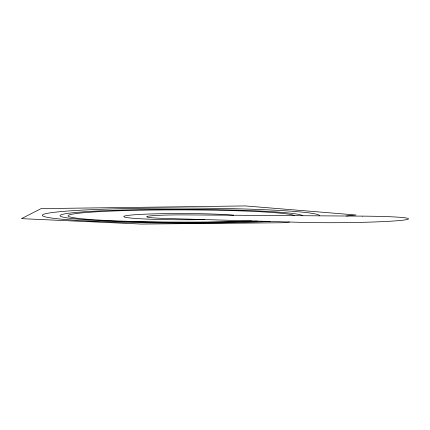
<?xml version="1.0" encoding="UTF-8"?>
<svg xmlns="http://www.w3.org/2000/svg" width="430" height="430" viewBox="0 0 430 430"><rect width="100%" height="100%" fill="white"/><g stroke="black" fill="none" stroke-linecap="round" stroke-linejoin="round"><path stroke-width="0.64" d="M289.524 222.02L282.698 222.745L141.373 224.068L21.5 218.644L41.092 208.614L245.423 205.932L356.029 215L346.36 216.021M204.535 219.574A58.421 3.123 0.1 0 1 129.118 217.865A58.421 3.123 0.1 0 1 156.208 213.817A58.421 3.123 0.1 0 1 233.587 215.236M251.469 220.929A113.434 6.117 0.1 0 1 80.474 218.612A113.434 6.117 0.1 0 1 150.366 210.071A113.434 6.117 0.1 0 1 294.561 215.661M257.446 221.101A121.33 6.552 0.1 0 1 73.197 218.66A121.33 6.552 0.1 0 1 149.995 209.496A121.33 6.552 0.1 0 1 302.548 215.715M270.099 221.461A138.611 7.509 0.1 0 1 57.039 218.714A138.611 7.509 0.1 0 1 149.608 208.195A138.611 7.509 0.1 0 1 319.64 215.833M362.237 216.129L186.115 214.909A35.728 1.908 0.1 0 0 148.151 216.209A35.728 1.908 0.1 0 0 166.286 218.478L300.876 222.348A66.881 3.257 -0.5 0 0 400.841 220.407A66.881 3.257 -0.5 0 0 362.237 216.129"/></g></svg>
